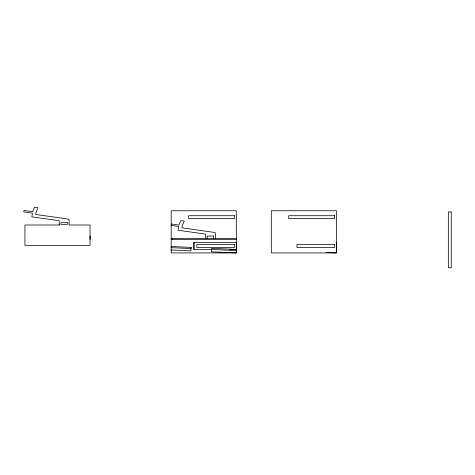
<?xml version="1.0" encoding="UTF-8"?>
<svg xmlns="http://www.w3.org/2000/svg" width="475" height="475" viewBox="0 0 475 475"><rect width="100%" height="100%" fill="white"/><g stroke="black" fill="none" stroke-linecap="round" stroke-linejoin="round"><path stroke-width="0.71" d="M236.312 250.592L236.366 249.434L211.494 248.318L211.333 251.803L236.312 252.926L236.312 210.763L171.184 210.763L171.184 252.926L236.312 252.926L236.366 250.598L211.44 249.476L193.931 249.476L193.931 242.398L236.312 242.398L236.312 249.476L229.728 249.476M336.425 249.476L336.425 242.398M90.048 239.548L90.102 237.227M336.478 250.598L336.425 252.926L271.296 252.926L271.296 210.763L336.425 210.763L336.425 252.926L326.141 252.463M171.184 246.513L191.075 247.398L191.021 248.562L171.184 247.677M90.048 237.221L90.102 236.057M191.075 247.398L190.914 250.883L171.184 249.998M336.425 250.592L336.478 249.434M59.767 225.013L24.92 225.013L24.92 245.361L90.048 245.361L90.048 225.013L69.118 225.013L69.118 219.515L67.45 218.939L35.696 214.463L35.999 212.319L38.03 207.747L34.473 207.248L32.591 211.678L23.952 210.461L23.75 211.903L32.389 213.121L31.861 216.861L59.233 220.715L59.233 225.013M171.184 238.385L236.312 238.385M171.184 239.548L236.312 239.548M215.383 238.385L215.383 232.893L213.714 232.317L181.961 227.84L182.263 225.696L184.294 221.124L180.737 220.62L178.855 225.055L171.499 224.016L171.297 225.459L178.653 226.492L178.125 230.232L205.497 234.092L205.497 238.385M213.637 238.385L213.637 236.057L207.237 236.057L207.237 238.385M193.931 242.398L193.931 249.476M172.057 238.385L172.057 239.548M451.25 211.927L448.341 211.927L448.341 267.752L451.25 267.752L451.25 211.927M234.573 215.709L188.628 215.709L188.628 218.613L234.573 218.613L234.573 215.709M334.679 215.709L288.741 215.709L288.741 218.613L334.679 218.613L334.679 215.709M67.373 222.686L60.972 222.686L60.972 224.432L67.373 224.432L67.373 222.686M234.573 244.488L196.834 244.488L196.834 247.398L234.573 247.398L234.573 244.488M334.679 244.488L296.946 244.488L296.946 247.398L334.679 247.398L334.679 244.488"/></g></svg>
